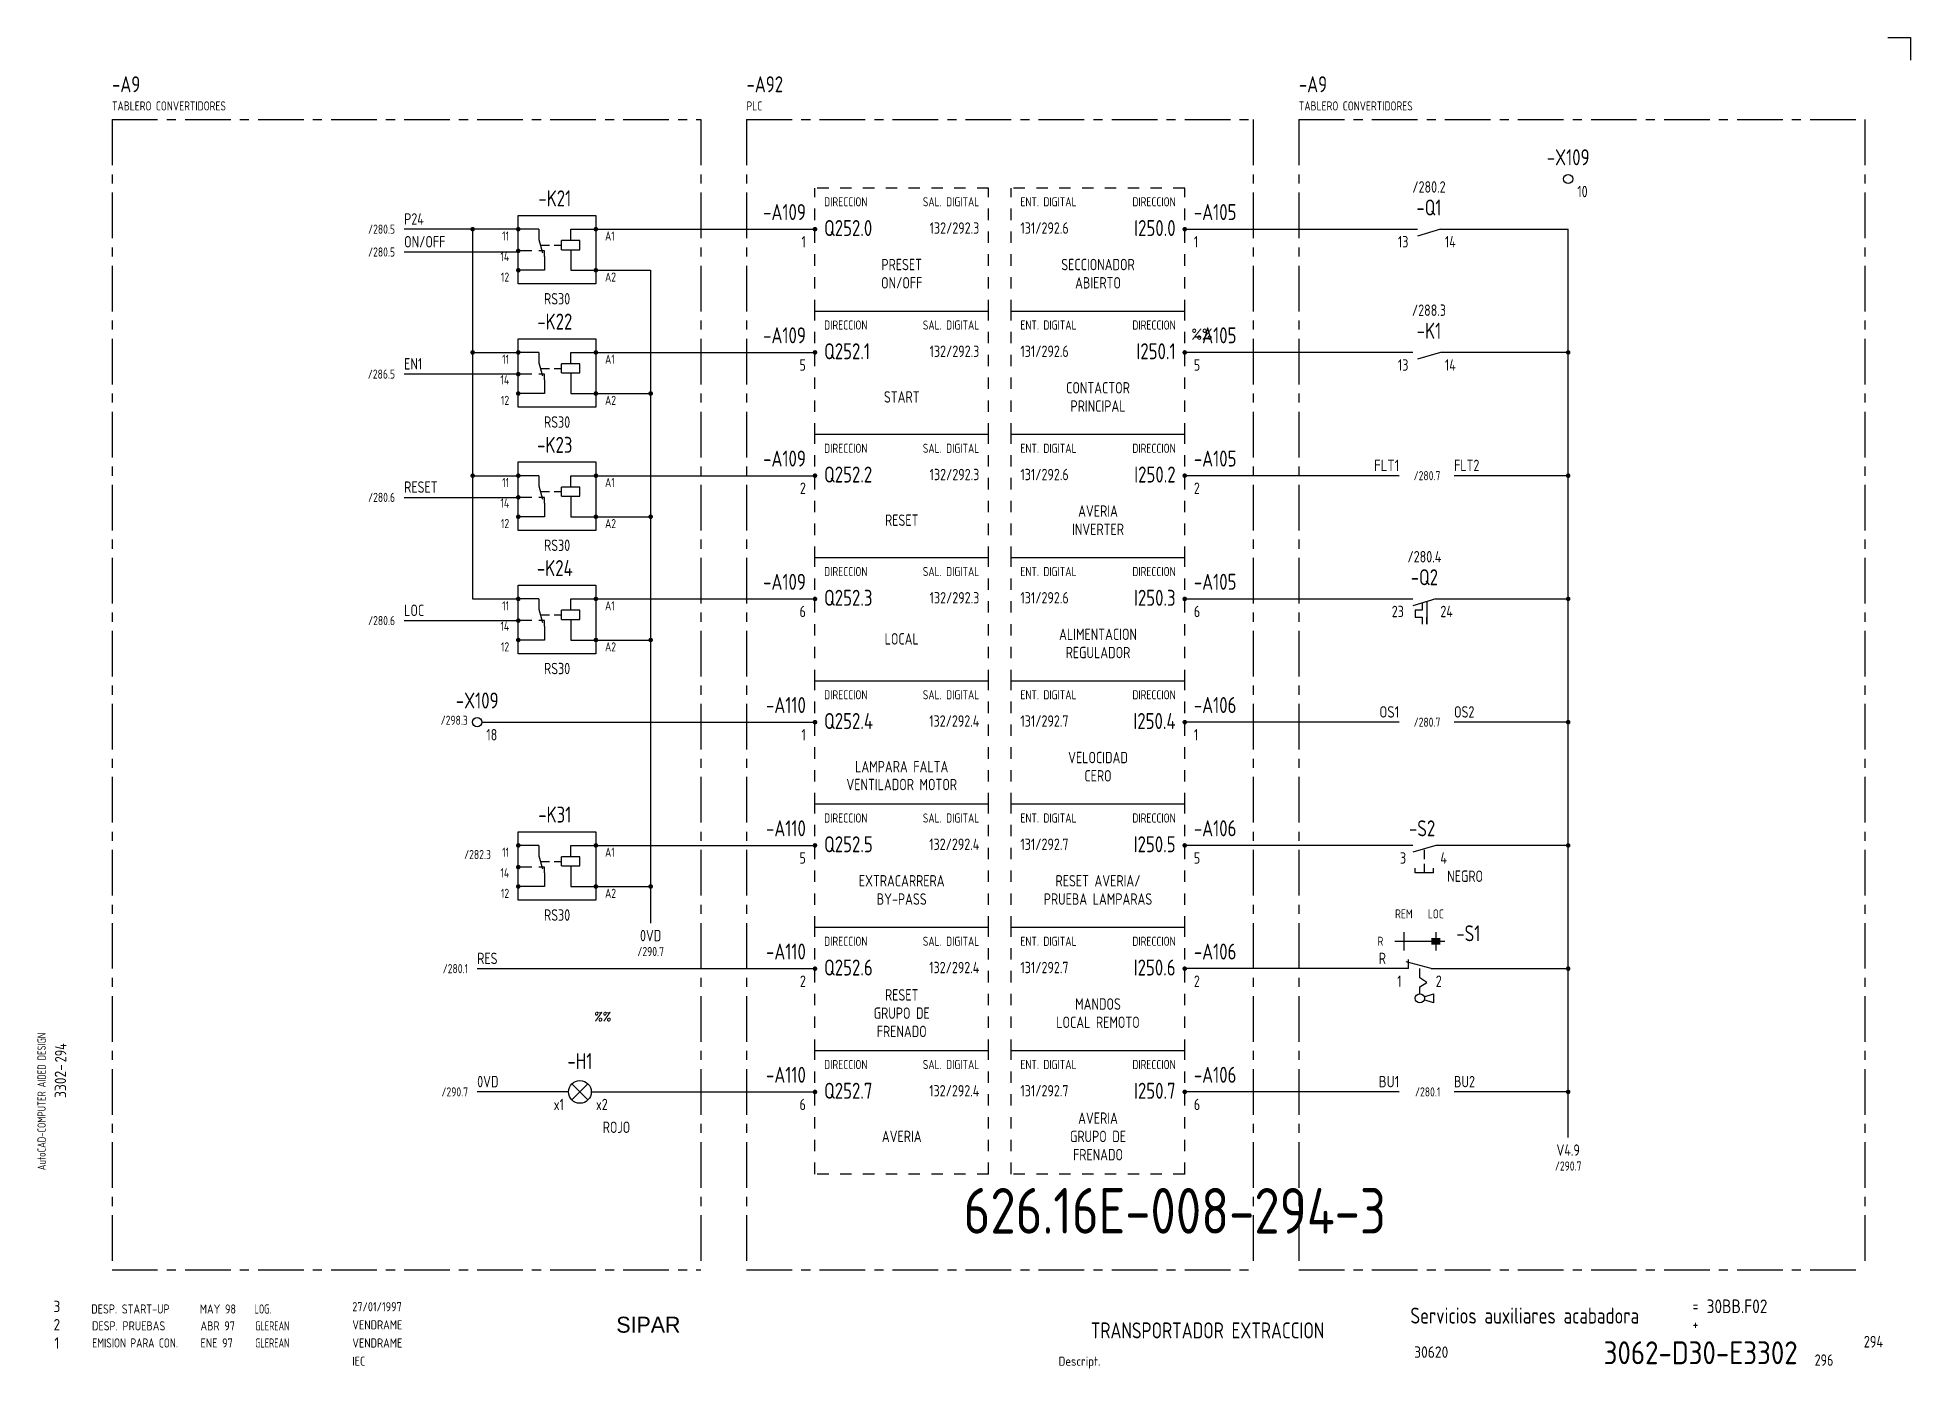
# Model space of a CAD drawing. Extents: x 10 to 420, y 5 to 297.
import ezdxf
from ezdxf.enums import TextEntityAlignment as Align

# ---------------------------------------------------------------- set-up
doc = ezdxf.new("R2010")
doc.units = 0
doc.header["$LTSCALE"] = 8
doc.header["$MEASUREMENT"] = 0
for name, pattern in [('CENTER', [2, 1.25, -0.25, 0.25, -0.25]), ('HIDDEN', [0.375, 0.25, -0.125]), ('HIDDEN1', [0.625, 0.3125, -0.3125])]:
    doc.linetypes.add(name, pattern=pattern)
doc.layers.get('0').update_dxf_attribs({"linetype": 'CONTINUOUS'})
doc.layers.add('3', color=3, linetype='CONTINUOUS')
doc.layers.add('CART', color=7, linetype='CONTINUOUS')
doc.styles.add('DIN', font='DIN', dxfattribs={"width": 0.85})
doc.styles.add('SIMPLEX', font='SIMPLEX', dxfattribs={"width": 0.9})
doc.styles.add('UNIV', font='UNIV')

# ---------------------------------------------------------------- blocks, each defined once
blk = doc.blocks.new('WB-FG100')
at = {"layer": 'CART', "color": 1}
for p, q in [((415, 297), (420, 297)), ((420, 297), (420, 292))]:
    blk.add_line(p, q, dxfattribs=at)
at = {"layer": 'CART', "color": 1, "style": 'DIN', "width": 0.8}
blk.add_text('AutoCAD-COMPUTER AIDED DESIGN', height=1.8, rotation=90, dxfattribs=at).set_placement((11.47, 48.84))
at = {"layer": 'CART', "color": 3, "style": 'DIN', "width": 0.8}
for s, p in [('=', (372.24, 17.91)), ('+', (372.24, 13.87))]:
    blk.add_text(s, height=2.5, dxfattribs=at).set_placement(p)
at = {"layer": 'CART', "color": 7, "style": 'DIN', "width": 0.9}
blk.add_attdef('FILE', text='', height=2.5, rotation=90, dxfattribs=at).set_placement((15.95, 68.38), align=Align.CENTER)
for tag, p in [('MOD-3', (13.92, 19)), ('MOD-2', (13.92, 15)), ('MOD-1', (13.92, 11)), ('NR.COMMESSA', (315, 9))]:
    blk.add_attdef(tag, text='', height=2.5, dxfattribs=at).set_placement(p, align=Align.MIDDLE)
at = {"layer": 'CART', "color": 7, "style": 'DIN'}
for tag, width, p in [('REV-3', 0.9, (21.66, 19)), ('DATA-3', 0.9, (45.37, 19)), ('NOME-3', 0.9, (57.37, 19)), ('REV-2', 0.9, (21.66, 15)), ('DATA-2', 0.9, (45.37, 15)), ('NOME-2', 0.9, (57.37, 15)), ('REV-1', 0.9, (21.66, 11)), ('DATA-1', 0.9, (45.37, 11)), ('NOME-1', 0.7, (57.37, 11))]:
    blk.add_attdef(tag, text='', height=2, dxfattribs=dict(at, width=width)).set_placement(p, align=Align.MIDDLE_LEFT)
at = {"layer": 'CART', "color": 7, "style": 'DIN', "width": 0.9}
for tag, p, height in [('DATA', (78.64, 17.94), 2), ('ESECUTORE', (78.64, 13.97), 2), ('CONTROLLORE', (78.64, 9.99), 2), ('SEGUE', (398.93, 5.65), 2.8), ('NORMA', (78.64, 6.01), 2)]:
    blk.add_attdef(tag, p, '', height=height, dxfattribs=at)
at = {"layer": 'CART', "color": 2, "style": 'DIN', "width": 0.9}
for tag, p in [('TITOLO-1/3', (266.5, 18.23)), ('TITOLO-1/2', (266.5, 15.73)), ('TITOLO-2/3', (266.5, 13.18)), ('TITOLO-2/2', (266.5, 10.68)), ('TITOLO-3/3', (266.5, 8.13))]:
    blk.add_attdef(tag, text='', height=3.5, dxfattribs=at).set_placement(p, align=Align.MIDDLE)
at = {"layer": 'CART', "color": 3, "style": 'DIN', "width": 0.9}
blk.add_attdef('ASSIEME', text='', height=3.5, dxfattribs=at).set_placement((334, 17), align=Align.MIDDLE)
at = {"layer": 'CART', "color": 3, "style": 'DIN', "width": 0.85}
for tag, p in [('=', (375.33, 16.63)), ('+', (375.33, 12.76))]:
    blk.add_attdef(tag, text='', height=3, dxfattribs=at).set_placement(p, align=Align.BOTTOM_LEFT)
at = {"layer": 'CART', "color": 3, "style": 'DIN', "width": 0.9}
blk.add_attdef('FOGLIO', text='', height=2.8, dxfattribs=at).set_placement((414.2, 9.56), align=Align.RIGHT)
at = {"layer": 'CART', "color": 2, "style": 'DIN', "width": 0.9}
blk.add_attdef('DISEGNO', text='', height=5, dxfattribs=at).set_placement((395.27, 6.35), align=Align.RIGHT)
at = {"layer": 'CART', "color": 1, "style": 'DIN', "width": 0.9}
blk.add_attdef('TIPOLOGIA', (233.37, 6), '', height=2, dxfattribs=at)
blk = doc.blocks.new('B5-3')
at = {"linetype": 'Continuous', "const_width": 0.5}
blk.add_lwpolyline([(-0.25, 0, 1), (0.25, 0, 1)], format="xyb", close=True, dxfattribs=at)
blk = doc.blocks.new('DESP')
at = {"linetype": 'Continuous', "style": 'DIN'}
for s, width, p in [('DESP. START-UP', 0.85, (21.62, 17.59)), ('MAY 98', 0.85, (45.38, 17.59)), ('LOG.', 0.7, (57.38, 17.59))]:
    blk.add_text(s, height=2, dxfattribs=dict(at, width=width)).set_placement(p)
blk = doc.blocks.new('D')
at = {"linetype": 'Continuous'}
blk.add_blockref('DESP', (-5.04, -5.13), dxfattribs=at)

msp = doc.modelspace()

# ---------------------------------------------------------------- linework, layer by layer
at = {"color": 3, "linetype": 'CENTER'}
for p, q in [((26, 279), (26, 27)), ((26, 279), (155, 279)), ((155, 279), (155, 27)), ((165, 279), (276, 279)), ((165, 279), (165, 27)), ((276, 279), (276, 27)), ((286, 279), (286, 27)), ((286, 279), (410, 279)), ((410, 279), (410, 27)), ((26, 27), (155, 27)), ((165, 27), (276, 27)), ((286, 27), (410, 27))]:
    msp.add_line(p, q, dxfattribs=at)
at = {"linetype": 'HIDDEN1'}
for p, q in [((218, 264), (180, 264)), ((180, 237), (180, 264)), ((218, 237), (218, 264)), ((223, 237), (223, 264)), ((261, 264), (223, 264)), ((261, 237), (261, 264)), ((180, 210), (180, 237)), ((218, 210), (218, 237)), ((223, 210), (223, 237)), ((261, 210), (261, 237)), ((180, 183), (180, 210)), ((218, 183), (218, 210)), ((223, 183), (223, 210)), ((261, 183), (261, 210)), ((180, 156), (180, 183)), ((218, 156), (218, 183)), ((223, 156), (223, 183)), ((261, 156), (261, 183)), ((180, 129), (180, 156)), ((218, 129), (218, 156)), ((223, 129), (223, 156)), ((261, 129), (261, 156)), ((180, 102), (180, 129)), ((218, 102), (218, 129)), ((223, 102), (223, 129)), ((261, 102), (261, 129)), ((180, 75), (180, 102)), ((218, 75), (218, 102)), ((223, 75), (223, 102)), ((261, 75), (261, 102)), ((180, 48), (180, 75)), ((218, 48), (218, 75)), ((223, 48), (223, 75)), ((261, 48), (261, 75)), ((218, 48), (180, 48)), ((261, 48), (223, 48))]:
    msp.add_line(p, q, dxfattribs=at)
for p, q in [((115, 255), (90, 255)), ((105, 255), (105, 174)), ((119.5, 255), (115, 255)), ((119.5, 255), (119.5, 252.75)), ((126.5, 255), (132, 255)), ((132, 255), (180, 255)), ((317, 255), (312, 253.5)), ((345, 56), (345, 255)), ((119.5, 252.75), (120.28, 249.85)), ((115, 250), (90, 250)), ((120.75, 250.25), (119.5, 250.25)), ((120.75, 249), (120.75, 250.25)), ((120.75, 249), (120.75, 246)), ((126.5, 249), (126.5, 246)), ((120.75, 246), (115, 246)), ((126.5, 246), (132, 246)), ((132, 246), (144, 246)), ((144, 246), (144, 192)), ((218, 237), (180, 237)), ((105, 228), (115, 228)), ((119.5, 228), (115, 228)), ((119.5, 228), (119.5, 225.75)), ((119.5, 225.75), (120.28, 222.85)), ((126.5, 228), (132, 228)), ((132, 228), (180, 228)), ((311, 228), (261, 228)), ((317, 228), (312, 226.5)), ((345, 228), (317, 228)), ((115, 223.25), (90, 223.25)), ((120.75, 223.25), (119.5, 223.25)), ((120.75, 222), (120.75, 223.25)), ((120.75, 222), (120.75, 219)), ((126.5, 222), (126.5, 219)), ((120.75, 219), (115, 219)), ((126.5, 219), (132, 219)), ((132, 219), (144, 219)), ((144, 219), (144, 103)), ((218, 210), (180, 210)), ((105, 201), (115, 201)), ((119.5, 201), (115, 201)), ((119.5, 201), (119.5, 198.75)), ((119.5, 198.75), (120.28, 195.85)), ((126.5, 201), (132, 201)), ((132, 201), (180, 201)), ((308, 201), (261, 201)), ((345, 201), (320, 201)), ((90, 196.25), (115, 196.25)), ((120.75, 196.25), (119.5, 196.25)), ((120.75, 195), (120.75, 196.25)), ((120.75, 195), (120.75, 192)), ((126.5, 195), (126.5, 192)), ((120.75, 192), (115, 192)), ((126.5, 192), (132, 192)), ((132, 192), (144, 192)), ((218, 183), (180, 183)), ((105, 174), (115, 174)), ((119.5, 174), (115, 174)), ((119.5, 174), (119.5, 171.75)), ((126.5, 174), (132, 174)), ((132, 174), (180, 174)), ((261, 174), (311, 174)), ((316, 174), (311, 172.5)), ((313, 173.1), (313, 171.5)), ((314, 173.4), (314, 168.5)), ((316, 174), (345, 174)), ((90, 169.25), (115, 169.25)), ((119.5, 171.75), (120.28, 168.85)), ((120.75, 169.25), (119.5, 169.25)), ((120.75, 168), (120.75, 169.25)), ((311.5, 171.5), (311.5, 170)), ((313, 171.5), (311.5, 171.5)), ((311.5, 170), (313, 170)), ((313, 170), (313, 168.5)), ((120.75, 165), (115, 165)), ((120.75, 168), (120.75, 165)), ((126.5, 168), (126.5, 165)), ((126.5, 165), (132, 165)), ((132, 165), (144, 165)), ((218, 156), (180, 156)), ((107, 147), (180, 147)), ((308, 147), (261, 147)), ((345, 147), (320, 147)), ((218, 129), (180, 129)), ((119.5, 120), (115, 120)), ((119.5, 120), (119.5, 117.75)), ((126.5, 120), (132, 120)), ((311, 120), (261, 120)), ((316, 120), (311, 118.5)), ((345, 120), (316, 120)), ((119.5, 117.75), (120.28, 114.85)), ((120.75, 115.25), (119.5, 115.25)), ((120.75, 114), (120.75, 115.25)), ((315.5, 114), (315.5, 115)), ((120.75, 111), (115, 111)), ((120.75, 114), (120.75, 111)), ((126.5, 114), (126.5, 111)), ((126.5, 111), (132, 111)), ((132, 111), (144, 111)), ((218, 102), (180, 102)), ((307, 99), (318, 99)), ((309, 101), (309, 97)), ((316, 101), (316, 97)), ((315, 93), (309.5, 94.5)), ((310, 93), (310, 95)), ((106, 93), (180, 93)), ((314, 90), (312.5, 91)), ((312.5, 89), (314, 90)), ((313.45, 86.82), (315.5, 87.5)), ((315.5, 85.5), (313.45, 86.18)), ((315.5, 87.5), (315.5, 85.5)), ((218, 75), (180, 75)), ((126, 66), (106, 66)), ((131, 66), (180, 66)), ((308, 66), (261, 66)), ((345, 66), (320, 66))]:
    msp.add_line(p, q)
at = {"color": 3}
for p, q in [((115, 258), (132, 258)), ((115, 243), (115, 258)), ((132, 258), (132, 243)), ((132, 243), (115, 243)), ((115, 216), (115, 231)), ((115, 231), (132, 231)), ((132, 231), (132, 216)), ((132, 216), (115, 216)), ((115, 189), (115, 204)), ((115, 204), (132, 204)), ((132, 204), (132, 189)), ((132, 189), (115, 189)), ((115, 162), (115, 177)), ((115, 177), (132, 177)), ((132, 177), (132, 162)), ((132, 162), (115, 162)), ((115, 123), (132, 123)), ((115, 108), (115, 123)), ((132, 123), (132, 108)), ((132, 108), (115, 108))]:
    msp.add_line(p, q, dxfattribs=at)
at = {"linetype": 'Continuous'}
for p, q in [((126.5, 252.5), (126.5, 255)), ((128.5, 252.5), (124.5, 252.5)), ((124.5, 250.5), (124.5, 252.5)), ((124.5, 250.5), (128.5, 250.5)), ((126.5, 250.5), (126.5, 249)), ((128.5, 250.5), (128.5, 252.5)), ((118, 250.25), (115.5, 250.25)), ((261, 237), (223, 237)), ((126.5, 225.5), (126.5, 228)), ((118, 223.25), (115.5, 223.25)), ((128.5, 225.5), (124.5, 225.5)), ((124.5, 223.5), (124.5, 225.5)), ((124.5, 223.5), (128.5, 223.5)), ((126.5, 223.5), (126.5, 222)), ((128.5, 223.5), (128.5, 225.5)), ((261, 210), (223, 210)), ((128.5, 198.5), (124.5, 198.5)), ((124.5, 196.5), (124.5, 198.5)), ((126.5, 198.5), (126.5, 201)), ((128.5, 196.5), (128.5, 198.5)), ((118, 196.25), (115.5, 196.25)), ((124.5, 196.5), (128.5, 196.5)), ((126.5, 196.5), (126.5, 195)), ((261, 183), (223, 183)), ((126.5, 171.5), (126.5, 174)), ((118, 169.25), (115.5, 169.25)), ((128.5, 171.5), (124.5, 171.5)), ((124.5, 169.5), (124.5, 171.5)), ((124.5, 169.5), (128.5, 169.5)), ((126.5, 169.5), (126.5, 168)), ((128.5, 169.5), (128.5, 171.5)), ((261, 156), (223, 156)), ((261, 129), (223, 129)), ((126.5, 117.5), (126.5, 120)), ((132, 120), (180, 120)), ((118, 115.25), (115.5, 115.25)), ((128.5, 117.5), (124.5, 117.5)), ((124.5, 115.5), (124.5, 117.5)), ((124.5, 115.5), (128.5, 115.5)), ((126.5, 115.5), (126.5, 114)), ((128.5, 115.5), (128.5, 117.5)), ((311.5, 114), (311.5, 115)), ((315.5, 114), (311.5, 114)), ((261, 102), (223, 102)), ((310, 93), (261, 93)), ((315, 93), (345, 93)), ((261, 75), (223, 75)), ((126.73, 64.23), (130.27, 67.77)), ((130.27, 64.23), (126.73, 67.77))]:
    msp.add_line(p, q, dxfattribs=at)
at = {"color": 7}
for p, q in [((261, 255), (312, 255)), ((317, 255), (345, 255))]:
    msp.add_line(p, q, dxfattribs=at)
at = {"linetype": 'HIDDEN'}
for p, q in [((119.83, 251.5), (124.5, 251.5)), ((119.83, 224.5), (124.5, 224.5)), ((119.83, 197.5), (124.5, 197.5)), ((119.83, 170.5), (124.5, 170.5)), ((313.5, 114), (313.5, 119.25)), ((119.83, 116.5), (124.5, 116.5)), ((312.5, 91), (312.5, 93.68)), ((312.5, 87.5), (312.5, 89))]:
    msp.add_line(p, q, dxfattribs=at)
at = {"linetype": 'Continuous', "const_width": 0.5}
for points in [[(104.75, 255, 1), (105.25, 255, 1)], [(114.75, 255, 1), (115.25, 255, 1)], [(131.75, 255, 1), (132.25, 255, 1)], [(114.75, 250.25, 1), (115.25, 250.25, 1)], [(114.75, 246, 1), (115.25, 246, 1)], [(131.75, 246, 1), (132.25, 246, 1)], [(114.75, 228, 1), (115.25, 228, 1)], [(131.75, 228, 1), (132.25, 228, 1)], [(344.75, 228, 1), (345.25, 228, 1)], [(114.75, 223.25, 1), (115.25, 223.25, 1)], [(114.75, 219, 1), (115.25, 219, 1)], [(131.75, 219, 1), (132.25, 219, 1)], [(114.75, 201, 1), (115.25, 201, 1)], [(131.75, 201, 1), (132.25, 201, 1)], [(114.75, 196.25, 1), (115.25, 196.25, 1)], [(114.75, 192, 1), (115.25, 192, 1)], [(131.75, 192, 1), (132.25, 192, 1)], [(114.75, 174, 1), (115.25, 174, 1)], [(131.75, 174, 1), (132.25, 174, 1)], [(114.75, 169.25, 1), (115.25, 169.25, 1)], [(114.75, 165, 1), (115.25, 165, 1)], [(131.75, 165, 1), (132.25, 165, 1)], [(114.75, 120, 1), (115.25, 120, 1)], [(131.75, 120, 1), (132.25, 120, 1)], [(114.75, 115.25, 1), (115.25, 115.25, 1)], [(114.75, 111, 1), (115.25, 111, 1)], [(131.75, 111, 1), (132.25, 111, 1)], [(344.75, 93, 1), (345.25, 93, 1)]]:
    msp.add_lwpolyline(points, format="xyb", close=True, dxfattribs=at)
at = {"const_width": 0.5}
for points in [[(104.75, 228, 1), (105.25, 228, 1)], [(143.75, 219, 1), (144.25, 219, 1)], [(104.75, 201, 1), (105.25, 201, 1)], [(344.75, 201, 1), (345.25, 201, 1)], [(143.75, 192, 1), (144.25, 192, 1)], [(344.75, 174, 1), (345.25, 174, 1)], [(143.75, 165, 1), (144.25, 165, 1)], [(344.75, 147, 1), (345.25, 147, 1)], [(344.75, 120, 1), (345.25, 120, 1)], [(143.75, 111, 1), (144.25, 111, 1)], [(344.75, 66, 1), (345.25, 66, 1)]]:
    msp.add_lwpolyline(points, format="xyb", close=True, dxfattribs=at)
msp.add_lwpolyline([(314, 168.5), (314, 170)])
at = {"const_width": 1.5}
msp.add_lwpolyline([(315, 99), (317, 99)], dxfattribs=at)
for centre, radius in [((345, 266), 1), ((106, 147), 1), ((312.5, 86.5), 1), ((128.5, 66), 2.5)]:
    msp.add_circle(centre, radius)

# ---------------------------------------------------------------- block references
for p in [(180, 255), (261, 255), (180, 228), (261, 228), (180, 201), (261, 201), (180, 174), (261, 174), (180, 147), (261, 147), (180, 120), (261, 120), (180, 93), (261, 93), (180, 66), (261, 66)]:
    msp.add_blockref('B5-3', p)
at = {"linetype": 'Continuous'}
msp.add_blockref('D', (4.88, 4.98), dxfattribs=at)
at = {"layer": 'CART'}
ref = msp.add_blockref('WB-FG100', (0, 0), dxfattribs=at)
ref.add_attrib('TIPOLOGIA', 'Descript.', (233.37, 6), dxfattribs={"color": 1, "height": 2, "style": 'DIN', "width": 0.9})
ref.add_attrib('ASSIEME', 'Servicios auxiliares acabadora', dxfattribs={"color": 3, "height": 3.5, "style": 'DIN', "width": 0.8}).set_placement((335.5, 17), align=Align.MIDDLE)
ref.add_attrib('=', '30BB.F02', dxfattribs={"color": 3, "height": 3, "style": 'DIN', "width": 0.85}).set_placement((375.33, 16.63), align=Align.BOTTOM_LEFT)
ref.add_attrib('NR.COMMESSA', '30620', dxfattribs={"color": 7, "height": 2.5, "style": 'DIN', "width": 0.9}).set_placement((315, 9), align=Align.MIDDLE)
ref.add_attrib('DISEGNO', '3062-D30-E3302', dxfattribs={"color": 2, "height": 5, "style": 'DIN', "width": 0.9}).set_placement((395.27, 6.35), align=Align.RIGHT)
ref.add_attrib('DATA', '27/01/1997', (78.64, 17.94), dxfattribs={"color": 7, "height": 2, "style": 'DIN', "width": 0.85})
ref.add_attrib('ESECUTORE', 'VENDRAME', (78.64, 13.97), dxfattribs={"color": 7, "height": 2, "style": 'DIN', "width": 0.85})
ref.add_attrib('CONTROLLORE', 'VENDRAME', (78.64, 9.99), dxfattribs={"color": 7, "height": 2, "style": 'DIN', "width": 0.85})
ref.add_attrib('NORMA', 'IEC', (78.64, 6.01), dxfattribs={"color": 7, "height": 2, "style": 'DIN', "width": 0.85})
ref.add_attrib('MOD-1', '1', dxfattribs={"color": 7, "height": 2.5, "style": 'DIN', "width": 0.9}).set_placement((13.92, 11), align=Align.MIDDLE)
ref.add_attrib('REV-1', 'EMISION PARA CON.', dxfattribs={"color": 7, "height": 2, "style": 'DIN', "width": 0.8}).set_placement((21.66, 11), align=Align.MIDDLE_LEFT)
ref.add_attrib('DATA-1', 'ENE 97', dxfattribs={"color": 7, "height": 2, "style": 'DIN', "width": 0.85}).set_placement((45.37, 11), align=Align.MIDDLE_LEFT)
ref.add_attrib('NOME-1', 'GLEREAN', dxfattribs={"color": 7, "height": 2, "style": 'DIN', "width": 0.7}).set_placement((57.37, 11), align=Align.MIDDLE_LEFT)
ref.add_attrib('MOD-2', '2', dxfattribs={"color": 7, "height": 2.5, "style": 'DIN', "width": 0.9}).set_placement((13.92, 15), align=Align.MIDDLE)
ref.add_attrib('MOD-3', '3', dxfattribs={"color": 7, "height": 2.5, "style": 'DIN', "width": 0.9}).set_placement((13.92, 19), align=Align.MIDDLE)
ref.add_attrib('FILE', '3302-', dxfattribs={"color": 7, "height": 2.5, "rotation": 90, "style": 'DIN', "width": 0.9}).set_placement((15.95, 68.38), align=Align.CENTER)

# ---------------------------------------------------------------- texts
at = {"color": 3, "style": 'DIN', "width": 0.8}
for s, p in [('-A9', (26, 285)), ('-A92', (165, 285)), ('-A9', (286, 285)), ('-A105', (263, 257)), ('Q252.0', (182, 253.5)), ('Q252.1', (182, 226.5)), ('-A105', (263, 230)), ('-A105', (263, 203)), ('Q252.2', (182, 199.5)), ('-A105', (263, 176)), ('Q252.3', (182, 172.5)), ('-A106', (263, 149)), ('Q252.4', (182, 145.5)), ('-A106', (263, 122)), ('Q252.5', (182, 118.5)), ('-A106', (263, 95)), ('Q252.6', (182, 91.5)), ('-A106', (263, 68)), ('Q252.7', (182, 64.5))]:
    msp.add_text(s, height=3.5, dxfattribs=at).set_placement(p)
at = {"style": 'DIN'}
for s, height, width, p in [('TABLERO CONVERTIDORES', 2, 0.8, (26, 281)), ('PLC', 2, 0.8, (165, 281)), ('TABLERO CONVERTIDORES', 2, 0.8, (286, 281)), ('10', 2.5, 0.8, (347, 262)), ('P24', 2.5, 0.8, (90, 256)), ('131/292.6', 2.5, 0.8, (225, 254)), ('ON/OFF', 2.5, 0.8, (90, 251)), ('1', 2.5, 0.8, (263, 251)), ('14', 2.5, 0.8, (318, 251)), ('%%', 2.5, 0.85, (262.5, 230.75)), ('EN1', 2.5, 0.8, (90, 224.25)), ('131/292.6', 2.5, 0.8, (225, 227)), ('5', 2.5, 0.8, (263, 224)), ('14', 2.5, 0.8, (318, 224)), ('131/292.6', 2.5, 0.8, (225, 200)), ('FLT2', 2.5, 0.8, (320, 202)), ('RESET', 2.5, 0.8, (90, 197.25)), ('2', 2.5, 0.8, (263, 197)), ('LOC', 2.5, 0.8, (90, 170.25)), ('131/292.6', 2.5, 0.8, (225, 173)), ('6', 2.5, 0.8, (263, 170)), ('24', 2.5, 0.8, (317, 170)), ('131/292.7', 2.5, 0.8, (225, 146)), ('OS2', 2.5, 0.8, (320, 148)), ('18', 2.5, 0.8, (108, 143)), ('1', 2.5, 0.8, (263, 143)), ('131/292.7', 2.5, 0.8, (225, 119)), ('5', 2.5, 0.8, (263, 116)), ('RES', 2.5, 0.8, (106, 94)), ('131/292.7', 2.5, 0.8, (225, 92)), ('2', 2.5, 0.8, (263, 89)), ('0VD', 2.5, 0.8, (106, 67)), ('131/292.7', 2.5, 0.8, (225, 65)), ('BU2', 2.5, 0.8, (320, 67)), ('6', 2.5, 0.8, (263, 62)), ('296', 2.5, 0.8, (399, 6))]:
    msp.add_text(s, height=height, dxfattribs=dict(at, width=width)).set_placement(p)
at = {"color": 3, "style": 'DIN', "width": 0.8}
for s, p in [('-X109', (345, 269)), ('-K21', (123, 260)), ('-Q1', (314.5, 258)), ('-K22', (123, 233)), ('-K1', (314.5, 231)), ('-K23', (123, 206)), ('-K24', (123, 179)), ('-Q2', (313.5, 177)), ('-X109', (106, 150)), ('-K31', (123, 125)), ('-S2', (313, 122)), ('-H1', (128.5, 71)), ('TRANSPORTADOR EXTRACCION', (266, 12))]:
    msp.add_text(s, height=3.5, dxfattribs=at).set_placement(p, align=Align.CENTER)
at = {"style": 'DIN', "width": 0.8}
for s, height, p in [('/280.2', 2.5, (314.5, 263)), ('PRESET', 2.5, (199, 246)), ('SECCIONADOR', 2.5, (242, 246)), ('ON/OFF', 2.5, (199, 242)), ('ABIERTO', 2.5, (242, 242)), ('RS30', 2.5, (123.5, 238.5)), ('/288.3', 2.5, (314.5, 236)), ('START', 2.5, (199, 217)), ('CONTACTOR', 2.5, (242, 219)), ('PRINCIPAL', 2.5, (242, 215)), ('RS30', 2.5, (123.5, 211.5)), ('AVERIA', 2.5, (242, 192)), ('RESET', 2.5, (199, 190)), ('INVERTER', 2.5, (242, 188)), ('RS30', 2.5, (123.5, 184.5)), ('/280.4', 2.5, (313.5, 182)), ('LOCAL', 2.5, (199, 164)), ('ALIMENTACION', 2.5, (242, 165)), ('REGULADOR', 2.5, (242, 161)), ('RS30', 2.5, (123.5, 157.5)), ('VELOCIDAD', 2.5, (242, 138)), ('LAMPARA FALTA', 2.5, (199, 136)), ('CERO', 2.5, (242, 134)), ('VENTILADOR MOTOR', 2.5, (199, 132.09)), ('EXTRACARRERA', 2.5, (199, 111)), ('RESET AVERIA/', 2.5, (242, 111)), ('BY-PASS', 2.5, (199, 107)), ('PRUEBA LAMPARAS', 2.5, (242, 107)), ('RS30', 2.5, (123.5, 103.5)), ('0VD', 2.5, (144, 99)), ('/290.7', 2, (144, 95.76)), ('RESET', 2.5, (199, 86)), ('MANDOS', 2.5, (242, 84)), ('GRUPO DE', 2.5, (199, 82)), ('LOCAL REMOTO', 2.5, (242, 80)), ('FRENADO', 2.5, (199, 78)), ('AVERIA', 2.5, (199, 55)), ('GRUPO DE', 2.5, (242, 55)), ('AVERIA', 2.5, (242, 59)), ('FRENADO', 2.5, (242, 51)), ('V4.9', 2.5, (345, 52)), ('/290.7', 2, (345, 48.76))]:
    msp.add_text(s, height=height, dxfattribs=at).set_placement(p, align=Align.CENTER)
at = {"color": 3, "style": 'DIN', "width": 0.8}
for s, height, p in [('-A109', 3.5, (178, 257)), ('I250.0', 3.5, (259, 253.5)), ('-A109', 3.5, (178, 230)), ('I250.1', 3.5, (259, 226.5)), ('-A109', 3.5, (178, 203)), ('I250.2', 3.5, (259, 199.5)), ('-A109', 3.5, (178, 176)), ('I250.3', 3.5, (259, 172.5)), ('-A110', 3.5, (178, 149)), ('I250.4', 3.5, (259, 145.5)), ('-A110', 3.5, (178, 122)), ('I250.5', 3.5, (259, 118.5)), ('-A110', 3.5, (178, 95)), ('I250.6', 3.5, (259, 91.5)), ('-A110', 3.5, (178, 68)), ('I250.7', 3.5, (259, 64.5)), ('294', 2.56, (414, 10))]:
    msp.add_text(s, height=height, dxfattribs=at).set_placement(p, align=Align.RIGHT)
at = {"color": 1, "style": 'DIN', "width": 0.8}
for s, height, p in [('DIRECCION', 2, (182, 260)), ('ENT. DIGITAL', 2, (225, 260)), ('A1', 2, (134, 252.5)), ('A2', 2, (134, 243.5)), ('DIRECCION', 2, (182, 233)), ('ENT. DIGITAL', 2, (225, 233)), ('A1', 2, (134, 225.5)), ('A2', 2, (134, 216.5)), ('DIRECCION', 2, (182, 206)), ('ENT. DIGITAL', 2, (225, 206)), ('A1', 2, (134, 198.5)), ('A2', 2, (134, 189.5)), ('DIRECCION', 2, (182, 179)), ('ENT. DIGITAL', 2, (225, 179)), ('A1', 2, (134, 171.5)), ('A2', 2, (134, 162.5)), ('DIRECCION', 2, (182, 152)), ('ENT. DIGITAL', 2, (225, 152)), ('DIRECCION', 2, (182, 125)), ('ENT. DIGITAL', 2, (225, 125)), ('A1', 2, (134, 117.5)), ('4', 2.5, (317, 116)), ('NEGRO', 2.5, (318.5, 112)), ('A2', 2, (134, 108.5)), ('DIRECCION', 2, (182, 98)), ('ENT. DIGITAL', 2, (225, 98)), ('R', 2.5, (303.5, 94)), ('2', 2.5, (316, 89)), ('DIRECCION', 2, (182, 71)), ('ENT. DIGITAL', 2, (225, 71)), ('x2', 2.5, (132, 62)), ('ROJO', 2.5, (133.5, 57))]:
    msp.add_text(s, height=height, dxfattribs=at).set_placement(p)
for s, height, p in [('SAL. DIGITAL', 2, (216, 260)), ('DIRECCION', 2, (259, 260)), ('11', 2, (113, 252.5)), ('14', 2, (113, 248)), ('12', 2, (113, 243.5)), ('SAL. DIGITAL', 2, (216, 233)), ('DIRECCION', 2, (259, 233)), ('11', 2, (113, 225.5)), ('14', 2, (113, 221)), ('12', 2, (113, 216.5)), ('SAL. DIGITAL', 2, (216, 206)), ('DIRECCION', 2, (259, 206)), ('11', 2, (113, 198.5)), ('14', 2, (113, 194)), ('12', 2, (113, 189.5)), ('SAL. DIGITAL', 2, (216, 179)), ('DIRECCION', 2, (259, 179)), ('11', 2, (113, 171.5)), ('14', 2, (113, 167)), ('12', 2, (113, 162.5)), ('SAL. DIGITAL', 2, (216, 152)), ('DIRECCION', 2, (259, 152)), ('SAL. DIGITAL', 2, (216, 125)), ('DIRECCION', 2, (259, 125)), ('11', 2, (113, 117.5)), ('14', 2, (113, 113)), ('3', 2.5, (309.5, 116)), ('12', 2, (113, 108.5)), ('SAL. DIGITAL', 2, (216, 98)), ('DIRECCION', 2, (259, 98)), ('R', 2, (304.5, 98)), ('1', 2.5, (308.5, 89)), ('SAL. DIGITAL', 2, (216, 71)), ('DIRECCION', 2, (259, 71)), ('x1', 2.5, (125, 62))]:
    msp.add_text(s, height=height, dxfattribs=at).set_placement(p, align=Align.RIGHT)
at = {"style": 'DIN', "width": 0.8}
for s, height, p in [('/280.5', 2, (88, 254)), ('132/292.3', 2.5, (216, 254)), ('/280.5', 2, (88, 249)), ('1', 2.5, (178, 251)), ('13', 2.5, (310, 251)), ('5', 2.5, (178, 224)), ('132/292.3', 2.5, (216, 227)), ('13', 2.5, (310, 224)), ('/286.5', 2, (88, 222.25)), ('132/292.3', 2.5, (216, 200)), ('/280.7', 2, (317, 200)), ('/280.6', 2, (88, 195.25)), ('2', 2.5, (178, 197)), ('6', 2.5, (178, 170)), ('132/292.3', 2.5, (216, 173)), ('23', 2.5, (309, 170)), ('/280.6', 2, (88, 168.25)), ('/298.3', 2, (103.94, 146.42)), ('132/292.4', 2.5, (216, 146)), ('/280.7', 2, (317, 146)), ('1', 2.5, (178, 143)), ('/282.3', 2, (109, 117)), ('132/292.4', 2.5, (216, 119)), ('5', 2.5, (178, 116)), ('132/292.4', 2.5, (216, 92)), ('/280.1', 2, (104, 92)), ('2', 2.5, (178, 89)), ('/290.7', 2, (104, 65)), ('132/292.4', 2.5, (216, 65)), ('/280.1', 2, (317, 65)), ('6', 2.5, (178, 62))]:
    msp.add_text(s, height=height, dxfattribs=at).set_placement(p, align=Align.RIGHT)
at = {"linetype": 'Continuous', "style": 'DIN', "width": 0.85}
for s, p in [('FLT1', (308, 202)), ('OS1', (308, 148)), ('BU1', (308, 67))]:
    msp.add_text(s, height=2.5, dxfattribs=at).set_placement(p, align=Align.RIGHT)
at = {"color": 1, "style": 'DIN', "width": 0.8}
for s, p in [('REM', (309, 104)), ('LOC', (316, 104))]:
    msp.add_text(s, height=2, dxfattribs=at).set_placement(p, align=Align.CENTER)
at = {"color": 7, "linetype": 'Continuous', "style": 'SIMPLEX', "width": 0.9}
msp.add_text('%%', height=2, dxfattribs=at).set_placement((133.5, 82.5), align=Align.MIDDLE)
at = {"style": 'DIN', "width": 0.8}
msp.add_text('294', height=2.5, rotation=90, dxfattribs=at).set_placement((16, 72.5))
at = {"linetype": 'Continuous', "style": 'DIN'}
for s, width, p in [('DESP. PRUEBAS', 0.85, (21.62, 13.75)), ('ABR 97', 0.85, (45.38, 13.75)), ('GLEREAN', 0.7, (57.38, 13.75))]:
    msp.add_text(s, height=2, dxfattribs=dict(at, width=width)).set_placement(p)
at = {"color": 2, "insert": (212.55, 44.95), "char_height": 10, "width": 111.0411, "attachment_point": 1, "style": 'DIN'}
msp.add_mtext('626.16E-008-294-3', dxfattribs=at)
at = {"layer": '3', "style": 'DIN', "width": 0.8}
msp.add_text('-S1', height=3.5, dxfattribs=at).set_placement((320.5, 99))
at = {"layer": 'CART', "color": 2, "linetype": 'Continuous', "style": 'UNIV'}
msp.add_text('SIPAR', height=3.5, dxfattribs=at).set_placement((143.5, 13.25), align=Align.CENTER)

doc.saveas('drawing.dxf')
